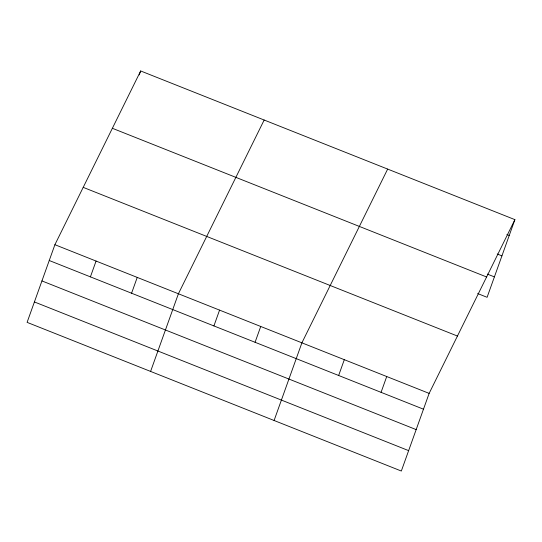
<?xml version="1.0" encoding="UTF-8"?>
<svg xmlns="http://www.w3.org/2000/svg" width="542" height="542" viewBox="0 0 542 542"><rect width="100%" height="100%" fill="white"/><g stroke="black" fill="none" stroke-linecap="round" stroke-linejoin="round"><path stroke-width="0.81" d="M54.905 244.699L27.1 322.361L401.331 471.039L429.142 393.384L514.9 219.639L140.669 70.961L54.905 244.699L429.142 393.384M139.253 74.911L140.669 70.961M90.412 276.867L96.07 261.054M131.577 293.222L137.234 277.409M150.595 371.426L178.406 293.764L264.164 120.026M213.907 325.932L219.571 310.119M255.072 342.287L260.736 326.474M274.096 420.49L301.901 342.829L387.659 169.09M338.648 375.491L344.312 359.678M381.067 392.34L386.724 376.527M514.9 219.639L487.095 297.301L477.671 293.554M506.885 234.517L509.236 235.452M497.217 253.988L501.933 255.865M487.333 274.083L494.399 276.894M112.363 128.291L486.601 276.976M83.211 187.363L457.441 336.047M49.247 260.512L423.478 409.19M41.937 280.919L416.168 429.603M34.41 301.948L408.641 450.632"/></g></svg>
